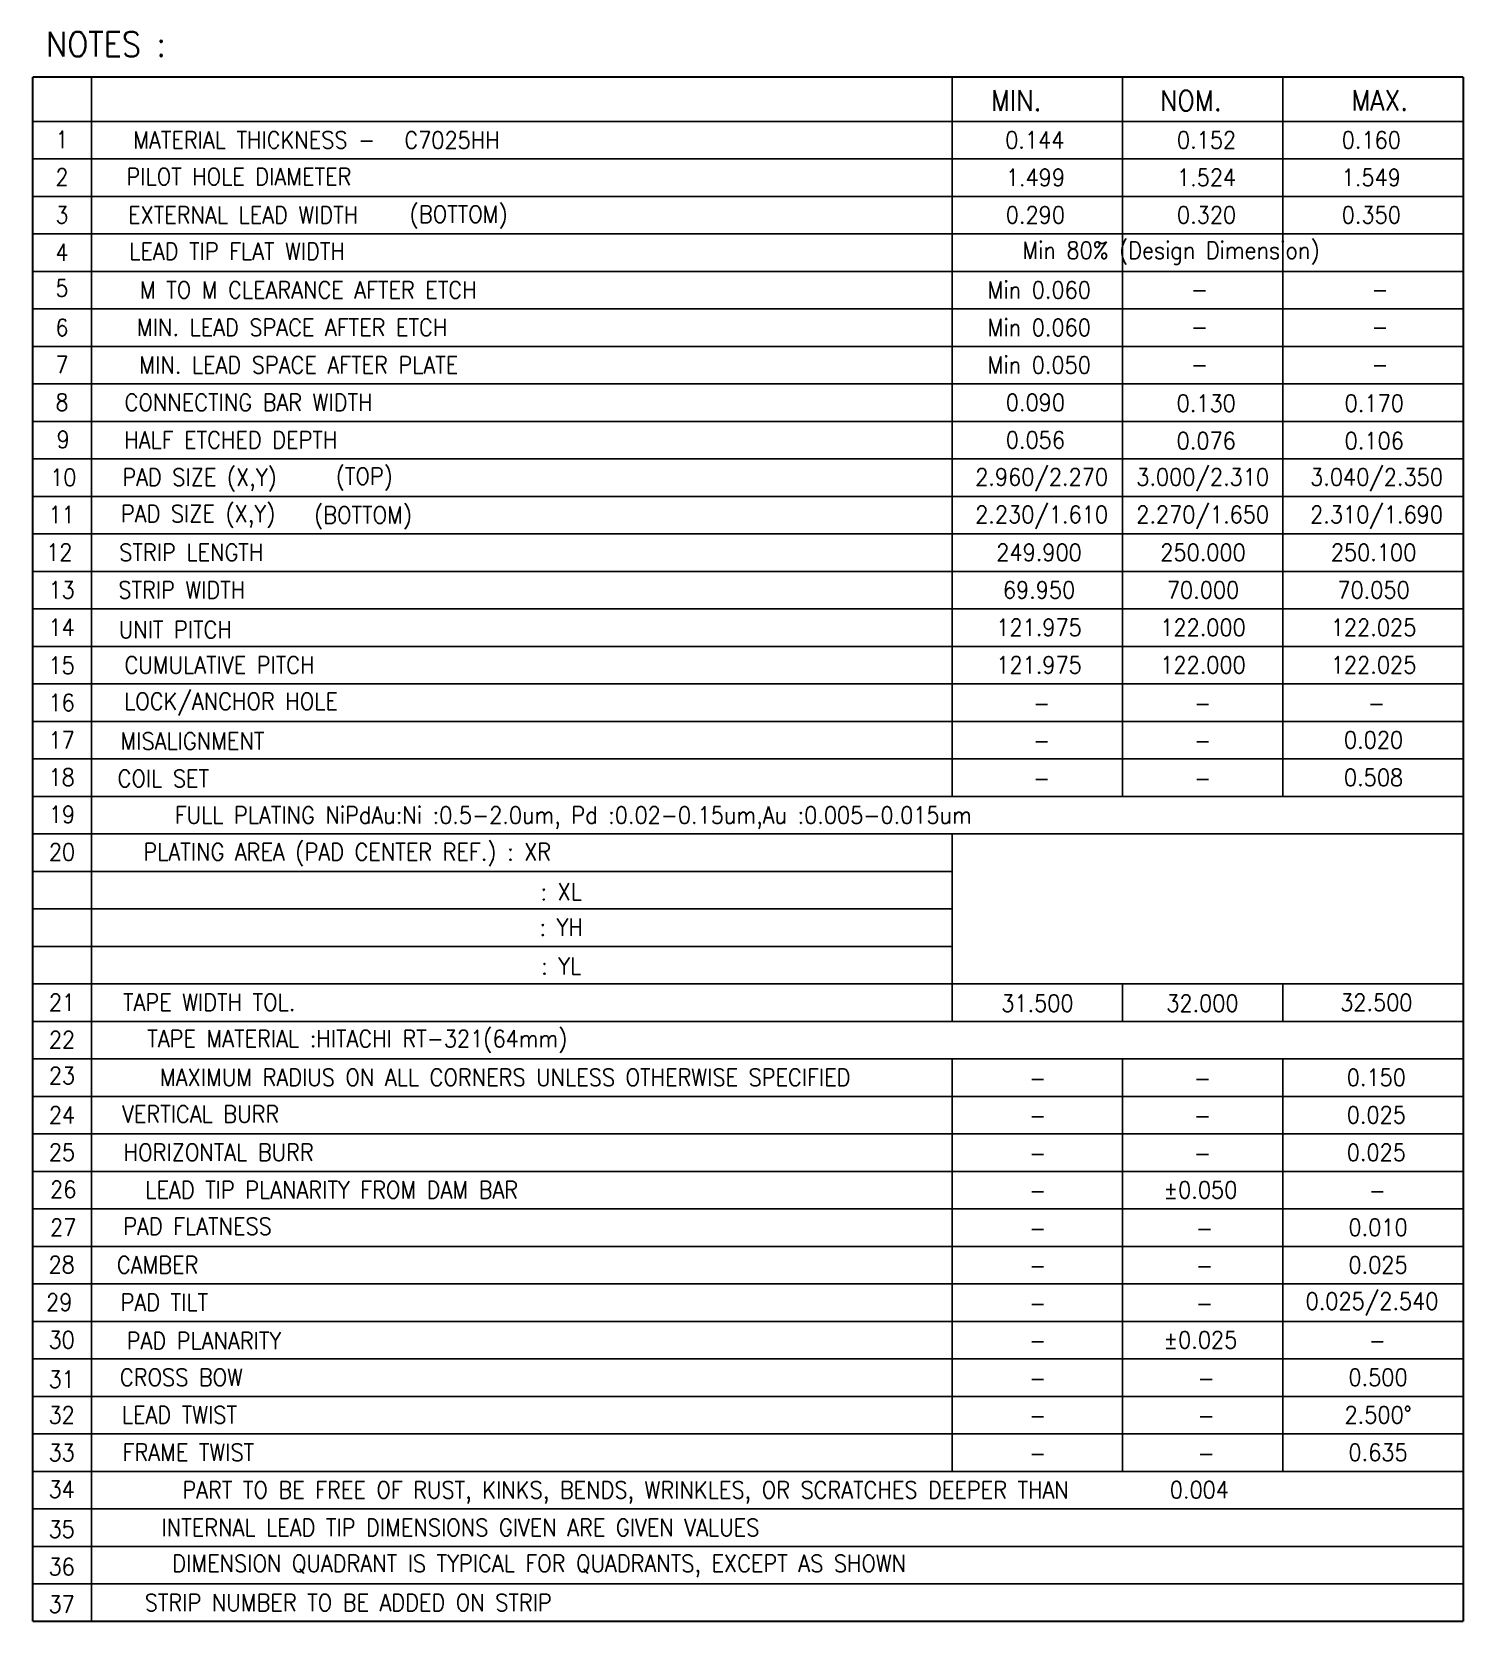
# Model space of a CAD drawing. Extents: x -31.14 to -25.35, y -26.04 to -19.61.
import ezdxf
from ezdxf.enums import TextEntityAlignment as Align

# ---------------------------------------------------------------- set-up
doc = ezdxf.new("R2010")
doc.units = 0
doc.header["$LTSCALE"] = 0.15
doc.header["$MEASUREMENT"] = 0
doc.layers.add('3', color=7, linetype='Continuous')
doc.layers.add('4', color=7, linetype='Continuous')
doc.styles.add('ROMANS', font='SIMPLEX.shx', dxfattribs={"width": 0.8, "height": 1})

msp = doc.modelspace()

# ---------------------------------------------------------------- linework, layer by layer
at = {"layer": '3', "color": 3}
for p, q in [((-31.1378, -23.0074), (-27.4198, -23.0074)), ((-31.1378, -23.159), (-27.4198, -23.159)), ((-31.1378, -23.3107), (-27.4198, -23.3107))]:
    msp.add_line(p, q, dxfattribs=at)
at = {"layer": '4', "color": 3}
for p, q in [((-30.8998, -26.0402), (-30.8998, -19.7948)), ((-30.8998, -26.0402), (-30.8998, -19.7948)), ((-31.1378, -19.9746), (-25.3536, -19.9746)), ((-31.1378, -20.1262), (-25.3536, -20.1262)), ((-31.1378, -20.2779), (-25.3536, -20.2779)), ((-31.1378, -20.4295), (-25.3536, -20.4295)), ((-31.1378, -20.5812), (-25.3536, -20.5812)), ((-31.1378, -20.7328), (-25.3536, -20.7328)), ((-31.1378, -20.8844), (-25.3536, -20.8844)), ((-31.1378, -21.0361), (-25.3536, -21.0361)), ((-31.1378, -21.1877), (-25.3536, -21.1877)), ((-31.1378, -21.3394), (-25.3536, -21.3394)), ((-31.1378, -21.491), (-25.3536, -21.491)), ((-31.1378, -21.6426), (-25.3536, -21.6426)), ((-31.1378, -21.7943), (-25.3536, -21.7943)), ((-31.1378, -21.9459), (-25.3536, -21.9459)), ((-31.1378, -22.0976), (-25.3536, -22.0976)), ((-31.1378, -22.2492), (-25.3536, -22.2492)), ((-31.1378, -22.4008), (-25.3536, -22.4008)), ((-31.1378, -22.5525), (-25.3536, -22.5525)), ((-31.1378, -22.7041), (-25.3536, -22.7041)), ((-31.1378, -22.8558), (-25.3536, -22.8558)), ((-31.1378, -23.4623), (-25.3536, -23.4623)), ((-31.1378, -23.4623), (-27.5426, -23.4623)), ((-31.1378, -23.614), (-25.3536, -23.614)), ((-31.1378, -23.614), (-27.5426, -23.614)), ((-31.1378, -23.7656), (-25.3536, -23.7656)), ((-31.1378, -23.9172), (-25.3536, -23.9172)), ((-31.1378, -24.0689), (-25.3536, -24.0689)), ((-31.1378, -24.2205), (-25.3536, -24.2205)), ((-31.1378, -24.3722), (-25.3536, -24.3722)), ((-31.1378, -24.5238), (-25.3536, -24.5238)), ((-31.1378, -24.6754), (-25.3536, -24.6754)), ((-31.1378, -24.8271), (-25.3536, -24.8271)), ((-31.1378, -24.9787), (-25.3536, -24.9787)), ((-31.1378, -25.1304), (-25.3536, -25.1304)), ((-31.1378, -25.282), (-25.3536, -25.282)), ((-31.1378, -25.4336), (-25.3536, -25.4336)), ((-31.1378, -25.4336), (-25.3536, -25.4336)), ((-31.1378, -25.5853), (-25.3536, -25.5853)), ((-31.1378, -25.7369), (-25.3536, -25.7369)), ((-31.1378, -25.8886), (-25.3536, -25.8886))]:
    msp.add_line(p, q, dxfattribs=at)
at = {"layer": '4', "color": 7, "const_width": 0.00689}
for points in [[(-31.1378, -26.0402), (-31.1378, -19.7948)], [(-31.1378, -19.7948), (-25.3536, -19.7948)], [(-27.4198, -22.7041), (-27.4198, -19.7948)], [(-26.7312, -21.0361), (-26.7312, -19.7948)], [(-26.0832, -21.0361), (-26.0832, -19.7948)], [(-25.3536, -26.0402), (-25.3536, -19.7948)], [(-26.7312, -22.7041), (-26.7312, -21.0361)], [(-26.0832, -22.7041), (-26.0832, -21.0361)], [(-27.4198, -23.614), (-27.4198, -22.8558)], [(-26.7312, -23.614), (-26.7312, -23.4623)], [(-26.0832, -23.614), (-26.0832, -23.4623)], [(-27.4198, -25.4336), (-27.4198, -23.7656)], [(-26.7312, -25.4336), (-26.7312, -23.7656)], [(-26.0832, -25.4336), (-26.0832, -23.7656)], [(-31.1378, -26.0402), (-25.3536, -26.0402)]]:
    msp.add_lwpolyline(points, dxfattribs=at)

# ---------------------------------------------------------------- texts
at = {"style": 'ROMANS', "width": 0.9}
msp.add_text('NOTES :', height=0.10044, rotation=360, dxfattribs=at).set_placement((-30.8411, -19.6623), align=Align.MIDDLE)
at = {"layer": '3', "color": 3, "style": 'ROMANS', "width": 0.9}
for s, height, p in [('PLATING AREA (PAD CENTER REF.) : XR', 0.068927, (-29.8657, -22.9332)), (': XL', 0.06893, (-29.001, -23.0898)), (': YH', 0.06893, (-29.001, -23.2329)), (': YL', 0.06893, (-29.001, -23.3895))]:
    msp.add_text(s, height=height, rotation=360, dxfattribs=at).set_placement(p, align=Align.MIDDLE)
at = {"layer": '4', "color": 7, "style": 'ROMANS', "width": 0.9}
for s, p in [('MIN.', (-27.1616, -19.8898)), ('NOM.', (-26.4552, -19.8906)), ('MAX.', (-25.6918, -19.8891))]:
    msp.add_text(s, height=0.08271, rotation=360, dxfattribs=at).set_placement(p, align=Align.MIDDLE)
at = {"layer": '4', "color": 3, "style": 'ROMANS', "width": 0.9}
for s, height, p in [('1', 0.0689, (-31.0192, -20.0476)), ('MATERIAL THICKNESS - ', 0.068927, (-30.2207, -20.0493)), ('C7025HH', 0.06893, (-29.4422, -20.0501)), ('0.144', 0.06893, (-27.0863, -20.0495)), ('0.152', 0.06893, (-26.3916, -20.0495)), ('0.160', 0.06893, (-25.7256, -20.0495)), ('2', 0.0689, (-31.0192, -20.1993)), ('PILOT HOLE DIAMETER', 0.068927, (-30.3039, -20.1977)), ('1.499', 0.06893, (-27.0838, -20.2011)), ('1.524', 0.06893, (-26.3916, -20.2011)), ('1.549', 0.06893, (-25.7256, -20.2011)), ('3', 0.0689, (-31.0192, -20.3526)), ('EXTERNAL LEAD WIDTH', 0.068927, (-30.2866, -20.3526)), ('(BOTTOM)', 0.06893, (-29.4154, -20.3546)), ('0.290', 0.06893, (-27.0838, -20.3527)), ('0.320', 0.06893, (-26.3916, -20.3527)), ('0.350', 0.06893, (-25.7256, -20.3527)), ('Min 80%%% (Design Dimension)', 0.068927, (-26.5354, -20.5006)), ('4', 0.0689, (-31.0192, -20.5037)), ('LEAD TIP FLAT WIDTH', 0.068927, (-30.3113, -20.4994)), ('5', 0.0689, (-31.0192, -20.6485)), ('M TO M CLEARANCE AFTER ETCH', 0.068927, (-30.0234, -20.6558)), ('Min 0.060', 0.06893, (-27.068, -20.6545)), ('-', 0.0689, (-26.42, -20.6545)), ('-', 0.0689, (-25.6903, -20.6545)), ('6', 0.0689, (-31.0192, -20.8081)), ('MIN. LEAD SPACE AFTER ETCH', 0.068927, (-30.0888, -20.8075)), ('Min 0.060', 0.06893, (-27.068, -20.8062)), ('-', 0.0689, (-26.42, -20.8062)), ('-', 0.0689, (-25.6903, -20.8062)), ('7', 0.0689, (-31.0192, -20.9586)), ('MIN. LEAD SPACE AFTER PLATE', 0.068927, (-30.0617, -20.9591)), ('Min 0.050', 0.06893, (-27.068, -20.9578)), ('-', 0.0689, (-26.42, -20.9578)), ('-', 0.0689, (-25.6903, -20.9578)), ('8', 0.0689, (-31.0192, -21.1103)), ('CONNECTING BAR WIDTH', 0.068927, (-30.2649, -21.1108)), ('0.090', 0.06893, (-27.0838, -21.111)), ('0.130', 0.06893, (-26.393, -21.1142)), ('0.170', 0.06893, (-25.7136, -21.1142)), ('9', 0.0689, (-31.0141, -21.2607)), ('HALF ETCHED DEPTH', 0.068927, (-30.3366, -21.2624)), ('0.056', 0.06893, (-27.0838, -21.2626)), ('0.076', 0.06893, (-26.393, -21.2658)), ('0.106', 0.06893, (-25.7136, -21.2658)), ('10', 0.06893, (-31.0141, -21.4139)), ('PAD SIZE (X,Y)', 0.068927, (-30.4627, -21.418)), ('(TOP)', 0.06893, (-29.7968, -21.4141)), ('2.960/2.270', 0.068927, (-27.0586, -21.4175)), ('3.000/2.310', 0.068927, (-26.4074, -21.4175)), ('3.040/2.350', 0.068927, (-25.7044, -21.4175)), ('11', 0.06893, (-31.0206, -21.5648)), ('PAD SIZE (X,Y)', 0.068927, (-30.4687, -21.5657)), ('(BOTTOM)', 0.06893, (-29.8019, -21.5708)), ('2.230/1.610', 0.068927, (-27.0586, -21.5691)), ('2.270/1.650', 0.068927, (-26.4074, -21.5691)), ('2.310/1.690', 0.068927, (-25.7044, -21.5691)), ('12', 0.06893, (-31.0302, -21.7166)), ('STRIP LENGTH', 0.068927, (-30.4964, -21.7173)), ('249.900', 0.06893, (-27.0689, -21.7175)), ('250.000', 0.06893, (-26.406, -21.7175)), ('250.100', 0.06893, (-25.7165, -21.7175)), ('13', 0.06893, (-31.0206, -21.869)), ('STRIP WIDTH', 0.068927, (-30.5347, -21.869)), ('69.950', 0.06893, (-27.0689, -21.8692)), ('70.000', 0.06893, (-26.406, -21.8692)), ('70.050', 0.06893, (-25.7165, -21.8692)), ('14', 0.06893, (-31.0206, -22.0207)), ('UNIT PITCH', 0.06893, (-30.561, -22.0299)), ('121.975', 0.06893, (-27.0689, -22.0208)), ('122.000', 0.06893, (-26.406, -22.0208)), ('122.025', 0.06893, (-25.7165, -22.0208)), ('15', 0.06893, (-31.0206, -22.1739)), ('CUMULATIVE PITCH', 0.068927, (-30.3821, -22.1728)), ('121.975', 0.06893, (-27.0689, -22.1724)), ('122.000', 0.06893, (-26.406, -22.1724)), ('122.025', 0.06893, (-25.7165, -22.1724)), ('16', 0.06893, (-31.0206, -22.3248)), ('LOCK/ANCHOR HOLE', 0.068927, (-30.3358, -22.3246)), ('-', 0.0689, (-27.0586, -22.3273)), ('-', 0.0689, (-26.4074, -22.3273)), ('-', 0.0689, (-25.7044, -22.3273)), ('17', 0.06893, (-31.0206, -22.4764)), ('MISALIGNMENT', 0.068927, (-30.4916, -22.4803)), ('0.020', 0.06893, (-25.7165, -22.4757)), ('-', 0.0689, (-27.0586, -22.4789)), ('-', 0.0689, (-26.4074, -22.4789)), ('18', 0.06893, (-31.0206, -22.6263)), ('COIL SET', 0.06893, (-30.6096, -22.6317)), ('-', 0.0689, (-27.0586, -22.6306)), ('-', 0.0689, (-26.4074, -22.6306)), ('0.508', 0.06893, (-25.7165, -22.6274)), ('19', 0.06893, (-31.0192, -22.7772)), ('FULL PLATING NiPdAu:Ni :0.5-2.0um, Pd :0.02-0.15um,Au :0.005-0.015um  ', 0.068927, (-28.9093, -22.7887)), ('20', 0.06893, (-31.0192, -22.9288)), ('21', 0.06893, (-31.0192, -23.5371)), ('TAPE WIDTH TOL.', 0.068927, (-30.4242, -23.537)), ('31.500', 0.06893, (-27.0755, -23.5404)), ('32.000', 0.06893, (-26.4084, -23.5404)), ('32.500', 0.06893, (-25.7053, -23.5372)), ('22', 0.06893, (-31.0192, -23.6881)), ('TAPE MATERIAL :HITACHI RT-321(64mm) ', 0.068927, (-29.8036, -23.6886)), ('23', 0.06893, (-31.0192, -23.8329)), ('MAXIMUM RADIUS ON ALL CORNERS UNLESS OTHERWISE SPECIFIED', 0.068927, (-29.2271, -23.8403)), ('-', 0.0689, (-27.0745, -23.8437)), ('-', 0.0689, (-26.4084, -23.8437)), ('0.150', 0.06893, (-25.7053, -23.8405)), ('24', 0.06893, (-31.0192, -23.9925)), ('VERTICAL BURR', 0.068927, (-30.4585, -23.9887)), ('0.025', 0.06893, (-25.7053, -23.9921)), ('-', 0.0689, (-27.0745, -23.9953)), ('-', 0.0689, (-26.4084, -23.9953)), ('25', 0.06893, (-31.0192, -24.1431)), ('HORIZONTAL BURR', 0.068927, (-30.3856, -24.1436)), ('0.025', 0.06893, (-25.7053, -24.1438)), ('-', 0.0689, (-27.0745, -24.147)), ('-', 0.0689, (-26.4084, -24.147)), ('26', 0.06893, (-31.0141, -24.2935)), ('LEAD TIP PLANARITY FROM DAM BAR', 0.068927, (-29.9286, -24.2952)), ('-', 0.0689, (-27.0745, -24.2986)), ('%%P0.050', 0.06893, (-26.4163, -24.2954)), ('-', 0.0689, (-25.7012, -24.2986)), ('27', 0.06893, (-31.0141, -24.4468)), ('PAD FLATNESS', 0.068927, (-30.4712, -24.4423)), ('0.010', 0.06893, (-25.6984, -24.447)), ('-', 0.0689, (-27.0745, -24.4503)), ('-', 0.0689, (-26.4, -24.4503)), ('28', 0.06893, (-31.0206, -24.5976)), ('CAMBER', 0.06893, (-30.6325, -24.5985)), ('0.025', 0.06893, (-25.6984, -24.5987)), ('-', 0.0689, (-27.0745, -24.6019)), ('-', 0.0689, (-26.4, -24.6019)), ('29', 0.06893, (-31.0302, -24.7494)), ('PAD TILT', 0.06893, (-30.6054, -24.7501)), ('-', 0.0689, (-27.0745, -24.7535)), ('-', 0.0689, (-26.4, -24.7535)), ('0.025/2.540', 0.068927, (-25.7227, -24.7503)), ('30', 0.06893, (-31.0206, -24.9018)), ('PAD PLANARITY', 0.068927, (-30.445, -24.9057)), ('%%P0.025', 0.06893, (-26.4163, -24.902)), ('-', 0.0689, (-27.0745, -24.9052)), ('-', 0.0689, (-25.7012, -24.9052)), ('31', 0.06893, (-31.0206, -25.0612)), ('CROSS BOW', 0.06893, (-30.5364, -25.0534)), ('-', 0.0689, (-27.0745, -25.0568)), ('-', 0.0689, (-26.393, -25.0568)), ('0.500', 0.06893, (-25.6984, -25.0536)), ('32', 0.06893, (-31.0206, -25.2059)), ('LEAD TWIST', 0.06893, (-30.5443, -25.205)), ('2.500%%d', 0.06893, (-25.6984, -25.2052)), ('-', 0.0689, (-27.0745, -25.2085)), ('-', 0.0689, (-26.393, -25.2085)), ('33', 0.06893, (-31.0206, -25.3576)), ('FRAME TWIST', 0.068927, (-30.5081, -25.3567)), ('0.635', 0.06893, (-25.6984, -25.3569)), ('-', 0.0689, (-27.0745, -25.3601)), ('-', 0.0689, (-26.393, -25.3601)), ('34', 0.06893, (-31.0206, -25.5058)), ('PART TO BE FREE OF RUST, KINKS, BENDS, WRINKLES, OR SCRATCHES DEEPER THAN', 0.068927, (-28.7405, -25.519)), ('0.004', 0.06893, (-26.4207, -25.5082)), ('35', 0.06893, (-31.0206, -25.6676)), ('INTERNAL LEAD TIP DIMENSIONS GIVEN ARE GIVEN VALUES', 0.068927, (-29.4083, -25.6607)), ('36', 0.06893, (-31.0206, -25.8193)), ('DIMENSION QUADRANT IS TYPICAL FOR QUADRANTS, EXCEPT AS SHOWN', 0.068927, (-29.0897, -25.8164)), ('37', 0.06893, (-31.0206, -25.9709)), ('STRIP NUMBER TO BE ADDED ON STRIP', 0.068927, (-29.8617, -25.9644))]:
    msp.add_text(s, height=height, rotation=360, dxfattribs=at).set_placement(p, align=Align.MIDDLE)

doc.saveas('drawing.dxf')
